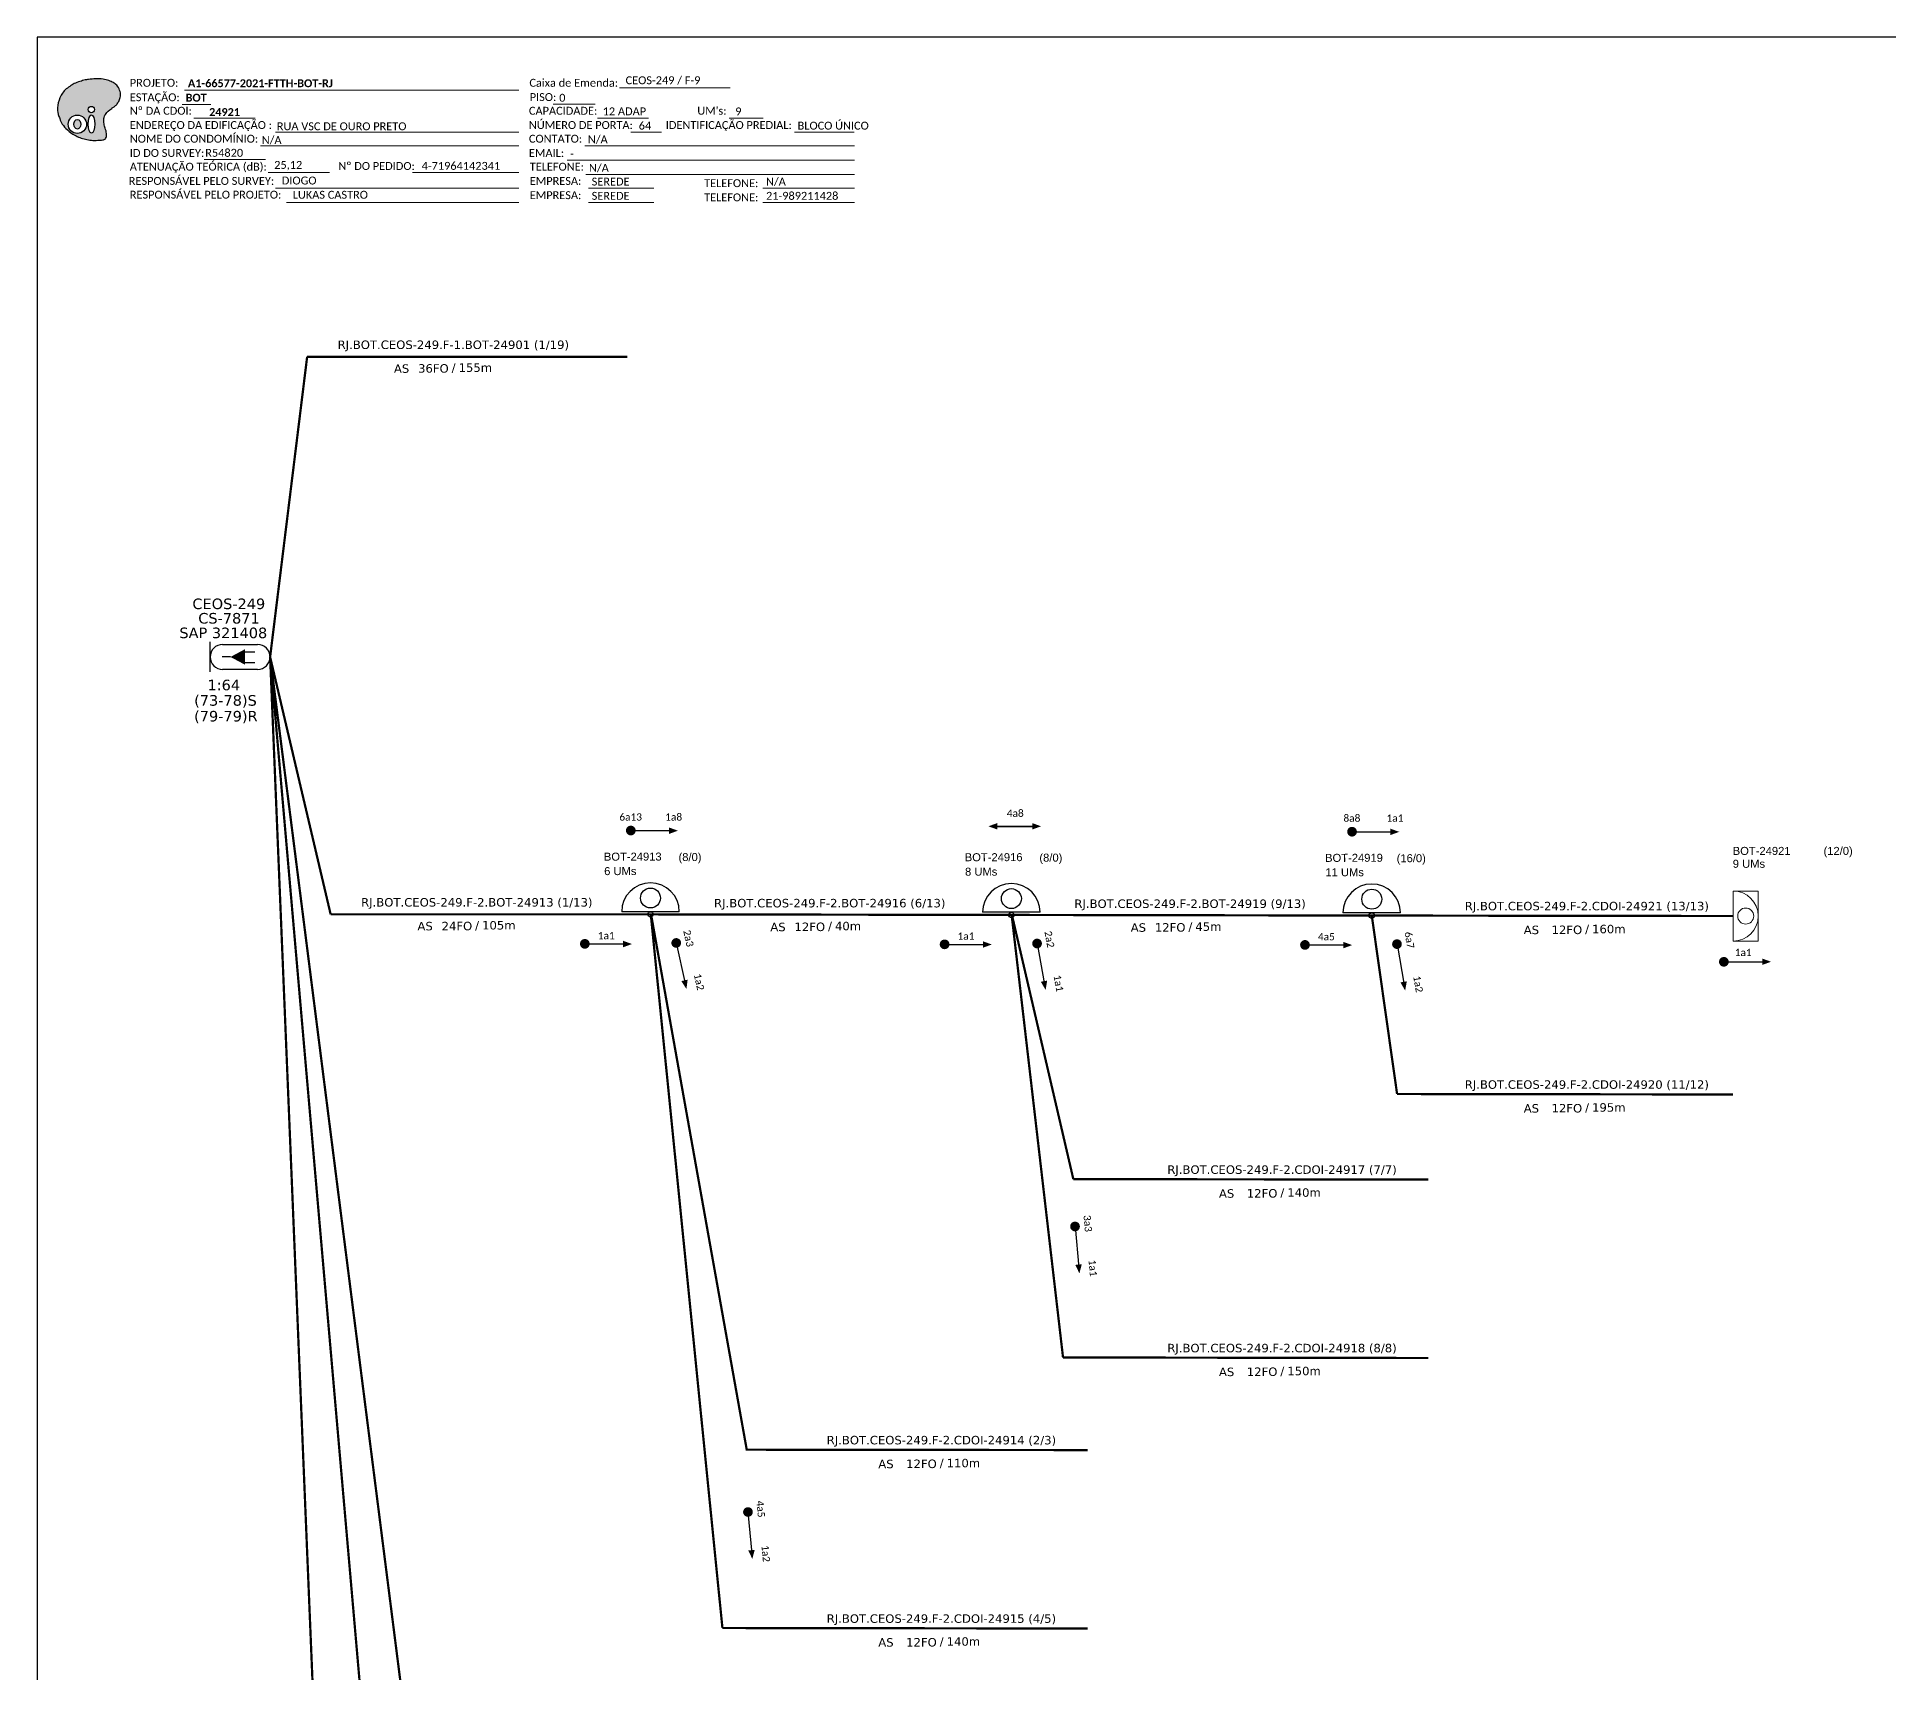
# Model space of a CAD drawing. Extents: x -89 to 749, y 705 to 1299.
# Drawn here: x -89.3 to 331.3, y 927.5 to 1299 of the extents above; entities that cross this region are included whole.
import ezdxf
from ezdxf.enums import TextEntityAlignment as Align

# ---------------------------------------------------------------- set-up
doc = ezdxf.new("R2010")
doc.units = 0
for name, color, linetype, lineweight in [("20.0-LEGENDA DOS CDO'S", 1, 'Continuous', 0), ('20.1-CDO_INTERIOR', 1, 'Continuous', 0), ('20.2-CDO_POSTE', 1, 'Continuous', 5), ('40.1-ETIQUETAS', 1, 'Continuous', 20)]:
    doc.layers.add(name, color=color, linetype=linetype, lineweight=lineweight)
for name, color, linetype in [('20.4-CEOS', 1, 'Continuous'), ('CAP a instalar', 1, 'Continuous'), ('label_cabos', 7, 'Continuous'), ('SETA', 7, 'Continuous'), ('texto', 255, 'Continuous')]:
    doc.layers.add(name, color=color, linetype=linetype)
doc.styles.add('ARIAL', font='arial.ttf')
doc.styles.add('siredit', font='verdana.ttf')
doc.styles.get("Standard").update_dxf_attribs({"font": 'arial.ttf'})
doc.styles.add('WMF-Calibri0', font='calibri.ttf')
doc.styles.add('WMF-Calibri1', font='calibrib.ttf')
doc.linetypes.add('FENCELINE1', pattern='A,0.25,-0.1,[133,ltypeshp.shx,S=0.1,R=0,X=-0.1,Y=0],-0.1,1', length=1.45)

# ---------------------------------------------------------------- blocks, each defined once
blk = doc.blocks.new('OI')
h = blk.add_hatch(color=40)
edge = h.paths.add_edge_path()
edge.add_spline(control_points=[(4.35, -0.67), (3.92, -0.99), (3.26, -1.5), (2.81, -2.59), (2.9, -3.5), (3.06, -4.27), (3.31, -4.85), (3.37, -5.39), (3.4, -5.88), (3.2, -6.4), (2.54, -6.61), (1.65, -6.63), (0.55, -6.67), (-0.56, -6.42), (-1.61, -6.14), (-2.77, -5.61), (-3.92, -4.77), (-4.89, -3.7), (-5.34, -2.65), (-5.6, -1.94), (-5.85, -0.96), (-5.71, 0.47), (-5.1, 2.02), (-4.14, 3.02), (-3.3, 3.61), (-2.37, 4.16), (-1.36, 4.44), (-0.56, 4.7), (0.79, 4.85), (2.24, 4.97), (3.79, 4.57), (4.67, 4.21), (5.44, 3.65), (5.76, 2.99), (6.03, 2.21), (6.01, 1.46), (5.72, 0.64), (5.31, 0.08), (4.88, -0.38), (4.51, -0.55), (4.35, -0.67)], knot_values=[0, 0, 0, 0, 1.60434, 2.417191, 3.427595, 4.282808, 4.776746, 5.304182, 5.888771, 6.258406, 6.858137, 7.79129, 8.986195, 10.124242, 11.187857, 12.242908, 13.953784, 15.414161, 16.515391, 17.349188, 17.675853, 19.552021, 21.515531, 22.568638, 23.63245, 24.621084, 25.782718, 26.745347, 27.142653, 29.870543, 31.004649, 31.921532, 32.709589, 33.801391, 34.042471, 35.192333, 35.971461, 36.628871, 37.254359, 37.836911, 37.836911, 37.836911, 37.836911], degree=3, periodic=0)
h.paths.add_polyline_path([(1.13, -0.87, -1), (-0.04, -0.87, -1)], flags=16)
edge = h.paths.add_edge_path(flags=16)
edge.add_ellipse((0.56, -3.59), major_axis=(-0.02, 1.71), ratio=0.361305, start_angle=0, end_angle=360)
h.paths.add_polyline_path([(-0.36, -3.62, -1), (-3.8, -3.62, -1)], flags=16)
edge = h.paths.add_edge_path(flags=0)
edge.add_ellipse((-2.08, -3.62), major_axis=(0, 0.885), ratio=0.758294, start_angle=0, end_angle=360)
at = {"color": 40}
for centre, radius in [((-2.08, -3.62), 1.72), ((0.54, -0.87), 0.587)]:
    blk.add_circle(centre, radius, dxfattribs=at)
blk.add_ellipse((-2.08, -3.62), major_axis=(0, 0.885), ratio=0.758294, start_param=-3.141592653589792, end_param=3.141592653589792, dxfattribs=at)
blk.add_ellipse((0.56, -3.59), major_axis=(-0.02, 1.71), ratio=0.361305, dxfattribs=at)
at = {"color": 40, "start_tangent": (-0.800898, -0.598801), "end_tangent": (-0.800898, -0.598801)}
blk.add_spline([(4.35, -0.67), (3.2, -1.78), (2.9, -2.54), (2.92, -3.55), (3.12, -4.38), (3.28, -4.85), (3.37, -5.37), (3.35, -5.95), (3.2, -6.29), (2.66, -6.55), (1.73, -6.63), (0.54, -6.62), (-0.58, -6.41), (-1.6, -6.11), (-2.56, -5.67), (-3.95, -4.67), (-4.89, -3.56), (-5.37, -2.56), (-5.64, -1.78), (-5.72, -1.46), (-5.63, 0.42), (-4.84, 2.22), (-4.13, 2.99), (-3.27, 3.62), (-2.4, 4.09), (-1.3, 4.47), (-0.37, 4.72), (0.02, 4.77), (2.75, 4.8), (3.85, 4.53), (4.69, 4.16), (5.31, 3.68), (5.85, 2.73), (5.93, 2.5), (5.94, 1.35), (5.67, 0.62), (5.29, 0.08), (4.84, -0.36), (4.35, -0.67)], degree=3, dxfattribs=at)
blk = doc.blocks.new('CARIMBO')
at = {"color": 7, "lineweight": 0}
for points in [[(35.66, -16.79), (111.64, -16.79)], [(134.48, -16.3), (159.61, -16.3)], [(35.15, -20.06), (41.7, -20.06)], [(119.43, -20.02), (128.92, -20.02)], [(37.81, -23.14), (51.75, -23.14)], [(129.48, -23.14), (141.1, -23.14)], [(159.42, -23.14), (167.09, -23.14)], [(56.38, -26.37), (111.64, -26.37)], [(137.07, -26.37), (144.01, -26.37)], [(174.24, -26.37), (187.8, -26.37)], [(40.13, -32.55), (54.07, -32.55)], [(52.97, -29.48), (111.64, -29.48)], [(122.56, -32.72), (187.83, -32.72)], [(126.6, -29.48), (187.83, -29.48)], [(54.67, -35.52), (68.61, -35.52)], [(126.84, -35.96), (187.83, -35.96)], [(56.38, -39.07), (111.64, -39.07)], [(127.45, -39.07), (142.25, -39.07)], [(167.06, -39.07), (187.83, -39.07)], [(58.87, -42.31), (111.64, -42.31)], [(127.45, -42.31), (142.25, -42.31)], [(167.06, -42.31), (187.83, -42.31)]]:
    blk.add_lwpolyline(points, dxfattribs=at)
at = {"color": 7, "xscale": 1.213923925163967, "yscale": 1.213923925163967, "zscale": 1.213923925163967, "rotation": 0.1532896023949059}
blk.add_blockref('OI', (13.86, -20.16), dxfattribs=at)
at = {"color": 7, "lineweight": 0, "style": 'WMF-Calibri0'}
for s, height, p in [('PROJETO:', 1.793, (23.26, -16.04)), ('Caixa de Emenda:', 1.7927, (114.02, -16.04)), ('ESTAÇÃO:', 1.793, (23.26, -19.32)), ('Nº DA CDOI:', 1.7927, (23.26, -22.39)), ('CAPACIDADE:', 1.7927, (113.91, -22.39)), ('PISO:', 1.793, (114.09, -19.28)), ("UM's:", 1.793, (152.15, -22.39)), ('ENDEREÇO DA EDIFICAÇÃO :', 1.7927, (23.26, -25.63)), ('NÚMERO DE PORTA:', 1.7927, (113.91, -25.63)), ('IDENTIFICAÇÃO PREDIAL:', 1.7927, (144.99, -25.63)), ('NOME DO CONDOMÍNIO:', 1.7927, (23.26, -28.74)), ('CONTATO:', 1.793, (113.91, -28.74)), ('ATENUAÇÃO TEÓRICA (dB):', 1.7927, (23.26, -35.09)), ('ID DO SURVEY:', 1.7927, (23.26, -31.97)), ('EMAIL:', 1.793, (113.91, -31.97)), ('TELEFONE:', 1.793, (114.09, -35.09)), ('RESPONSÁVEL PELO SURVEY:', 1.7927, (23.02, -38.32)), ('EMPRESA:', 1.793, (114.09, -38.32)), ('TELEFONE:', 1.793, (153.7, -38.83)), ('RESPONSÁVEL PELO PROJETO:', 1.7927, (23.26, -41.44)), ('EMPRESA:', 1.793, (114.09, -41.56)), ('TELEFONE:', 1.793, (153.7, -42.06))]:
    blk.add_text(s, height=height, dxfattribs=at).set_placement(p)
at = {"color": 7, "lineweight": 0, "flags": 8}
for tag, p, style in [('PROJ', (36.46, -16.13), 'WMF-Calibri1'), ('CEOS-XX', (135.87, -15.46), 'WMF-Calibri0'), ('EST', (35.94, -19.41), 'WMF-Calibri1'), ('PISO_PTR', (120.78, -19.42), 'WMF-Calibri0'), ('CAPAC.', (130.66, -22.52), 'WMF-Calibri0'), ("UC'S", (160.78, -22.54), 'WMF-Calibri0'), ('LOGRADOURO', (56.65, -25.91), 'WMF-Calibri0'), ('N°', (138.85, -25.77), 'WMF-Calibri0'), ('N°PREDIO', (174.94, -25.77), 'WMF-Calibri0'), ('NOME_DO_COND.', (53.23, -29.02), 'WMF-Calibri0'), ('NOME_DO_CONTATO', (127.3, -28.89), 'WMF-Calibri0'), ('_ID_', (40.39, -31.94), 'WMF-Calibri0'), ('O_POTEN', (56.06, -34.68), 'WMF-Calibri0'), ('EMAIL', (123.26, -32.12), 'WMF-Calibri0'), ('TELEFONE', (127.55, -35.36), 'WMF-Calibri0'), ('RES_SURVEY', (57.78, -38.23), 'WMF-Calibri0'), ('EMP_RESP_SURVEY', (128.16, -38.47), 'WMF-Calibri0'), ('CONT_RESP_SURVEY', (167.76, -38.47), 'WMF-Calibri0'), ('RES_PROJ', (60.27, -41.47), 'WMF-Calibri0'), ('EMP_RESP_PROJ', (128.16, -41.71), 'WMF-Calibri0'), ('CONT_RESP_PROJ', (167.76, -41.71), 'WMF-Calibri0')]:
    blk.add_attdef(tag, p, '', height=1.79, dxfattribs=dict(at, style=style))
at = {"color": 7, "lineweight": 0, "style": 'WMF-Calibri1', "flags": 8}
blk.add_attdef("N° CDO'S", text='', height=1.79, dxfattribs=at).set_placement((44.78, -22.68), align=Align.CENTER)
blk = doc.blocks.new('CEOS_RP_CT_DRT')
at = {"layer": '20.4-CEOS', "color": 0}
for p, q in [((-4.54, 1.19), (-1.19, 1.19)), ((-1.19, -1.19), (-4.54, -1.19))]:
    blk.add_line(p, q, dxfattribs=at)
for points in [[(-5.73, -1.43), (-5.73, 1.44)], [(-3.79, 0), (-4.59, 0)], [(-2.47, 0.48), (-1.45, 0.48)], [(-2.47, -0.52), (-1.45, -0.52)]]:
    blk.add_lwpolyline(points, dxfattribs=at)
blk.add_lwpolyline([(-3.79, 0, 0, 1.47, 0), (-2.41, 0, 1.47, 1.47, 0)], format="xyseb", dxfattribs=at)
for centre, start, end in [((-4.54, 0), 90, 270), ((-1.19, 0), 270, 90)]:
    blk.add_arc(centre, 1.19, start, end, dxfattribs=at)
at = {"layer": '20.4-CEOS', "color": 7, "style": 'siredit'}
for tag, p in [('Nº_DA_CEOS', (-2.86, 5.6)), ('LOCAL', (-2.86, 4.24)), ('SAP', (-2.86, 2.78)), ('RACIO_SPLITAGEM', (-2.86, -1.88)), ('FIBRAS_SPLITTER', (-2.86, -3.58)), ('FIBRAS_TOP_C', (-2.86, -5.08)), ('RESERVA_FINAIS', (-2.86, -6.39))]:
    blk.add_attdef(tag, text='', height=1.01, dxfattribs=at).set_placement(p, align=Align.TOP_CENTER)
blk = doc.blocks.new('ETIQUETA_RS5F')
at = {"layer": '40.1-ETIQUETAS', "color": 0, "style": 'siredit'}
blk.add_text('/', height=1.5, dxfattribs=at).set_placement((1.58, -1.95), align=Align.MIDDLE_RIGHT)
for tag, p in [('ETIQUETA_R_PRIMARIA', (1.21, 4.1)), ('ETIQUETA_R_SECUNDARIA', (1.21, 2.1)), ('F_ATIVAS/F_MORTAS', (1.14, -4.24))]:
    blk.add_attdef(tag, text='', height=1.5, dxfattribs=at).set_placement(p, align=Align.MIDDLE_CENTER)
for tag, p in [('TIPO_CABO', (-6.58, -2.12)), ('CAP_CABO', (0.4, -2.09))]:
    blk.add_attdef(tag, text='', height=1.5, dxfattribs=at).set_placement(p, align=Align.MIDDLE_RIGHT)
blk.add_attdef('METROS', text='', height=1.5, dxfattribs=at).set_placement((2.14, -1.95), align=Align.MIDDLE_LEFT)
for tag, p in [('FUSÃO_1', (0.85, -8.39)), ('FUSÃO_2', (0.85, -10.6)), ('FUSÃO_3', (0.85, -12.93)), ('FUSÃO_4', (0.85, -15.14)), ('FUSÃO_5', (0.85, -17.16))]:
    blk.add_attdef(tag, text='', height=1.5, dxfattribs=at).set_placement(p, align=Align.CENTER)
blk = doc.blocks.new('CDOE-TEXTO PADRÃO')
at = {"layer": "20.0-LEGENDA DOS CDO'S", "color": 0, "style": 'ARIAL'}
for tag, p in [('CDO_N', (0.49, 7.39)), ('CORDOALHA', (0.5, 4.33)), ('SAP', (0.51, 1.67)), ('SPLITER_1', (0.59, -0.91)), ('SPLITER_2', (0.6, -3.55)), ('(XX-XX_F)S', (0.54, -8.29)), ('(XX-XX_L)S', (0.55, -10.83)), ('UMS', (0.55, -13.15))]:
    blk.add_attdef(tag, p, '', height=1.7, rotation=0.118, dxfattribs=at)
blk.add_attdef('FIBRAS_UTILIZADAS', text='', height=1.7, rotation=0.118, dxfattribs=at).set_placement((19.77, 7.43), align=Align.CENTER)
blk = doc.blocks.new('CDOI_INT')
at = {"layer": '20.1-CDO_INTERIOR', "color": 0, "lineweight": 18}
blk.add_lwpolyline([(4.25, -4.25), (4.25, 4.25), (0, 4.25), (0, -4.25)], close=True, dxfattribs=at)
blk.add_circle((2.12, 0), 1.36, dxfattribs=at)
blk.add_arc((0, 0), 4.25, 270, 90, dxfattribs=at)
at = {"layer": "20.0-LEGENDA DOS CDO'S", "color": 0, "style": 'ARIAL'}
for tag, p in [('CDO_N', (-0.08, 10.38)), ('SURVEY', (-0.08, 8.2)), ('SPLITER_1', (21.18, 10.38)), ('SPLITER_2', (21.19, 8.68)), ('SAP', (-0.08, 6.23)), ('1:XX', (5.94, -2.22)), ('UMS', (5.94, -4.24))]:
    blk.add_attdef(tag, p, '', height=1.36, dxfattribs=at)
blk.add_attdef('FIBRAS_UTILIZADAS', text='', height=1.36, dxfattribs=at).set_placement((15.34, 10.38), align=Align.CENTER)

msp = doc.modelspace()

# ---------------------------------------------------------------- linework, layer by layer
msp.add_lwpolyline([(-89.32, 705.02), (749.25, 705.02), (749.25, 1299.02), (-89.32, 1299.02), (-89.32, 705.02)])
at = {"color": 7, "lineweight": 0}
msp.add_lwpolyline([(-4.01, 1268.26), (20.14, 1268.26)], dxfattribs=at)
at = {"const_width": 1.1}
for points in [[(44.99, 1118.81, 1), (46.09, 1118.81, 1)], [(208.8, 1118.54, 1), (209.9, 1118.54, 1)], [(34.55, 1093.07, 1), (35.65, 1093.07, 1)], [(55.74, 1093.81, 1), (55.98, 1092.74, 1)], [(55.74, 1093.81, 1), (55.98, 1092.74, 1)], [(116.26, 1092.96, 1), (117.36, 1092.96, 1)], [(137.71, 1093.69, 1), (137.91, 1092.61, 1)], [(137.71, 1093.69, 1), (137.91, 1092.61, 1)], [(198.11, 1092.83, 1), (199.21, 1092.83, 1)], [(219.46, 1093.55, 1), (219.65, 1092.47, 1)], [(219.46, 1093.55, 1), (219.65, 1092.47, 1)], [(146.38, 1029.43, 1), (146.48, 1028.33, 1)], [(146.38, 1029.43, 1), (146.48, 1028.33, 1)], [(72.1, 964.58, 1), (72.2, 963.49, 1)], [(72.1, 964.58, 1), (72.2, 963.49, 1)]]:
    msp.add_lwpolyline(points, format="xyb", close=True, dxfattribs=at)
msp.add_lwpolyline([(293.25, 1088.99, 1.1, 1.1, 1), (294.35, 1088.99, 1.1, 1.1, 1)], format="xyseb", close=True)
at = {"layer": 'CAP a instalar', "color": 7, "linetype": 'FENCELINE1', "ltscale": 7, "const_width": 0.513}
for points in [[(-27.97, 1226.4), (-36.38, 1158.24)], [(-27.97, 1226.4), (44.74, 1226.4)], [(-36.38, 1158.24), (-22.63, 1099.77)], [(-36.38, 1158.24), (-4.02, 903.75)], [(-36.38, 1158.24), (-11.48, 873.13)], [(-23.41, 844.76), (-36.38, 1158.24)], [(-22.63, 1099.77), (50.08, 1099.77)], [(50.08, 1099.77), (50.08, 1099.77), (132.04, 1099.64)], [(50.08, 1099.77), (66.35, 937.69)], [(50.14, 1099.77), (71.87, 978.19)], [(131.92, 1099.64), (131.92, 1099.64), (213.89, 1099.5)], [(132.04, 1099.64), (143.71, 999.13)], [(132.1, 1099.64), (146.05, 1039.63)], [(213.83, 1099.5), (219.58, 1058.97)], [(219.58, 1058.97), (295.87, 1058.86)], [(146.05, 1039.63), (226.7, 1039.54)], [(143.71, 999.13), (226.7, 999.01)], [(71.65, 978.19), (149.33, 978.1)], [(66.35, 937.69), (149.33, 937.57)]]:
    msp.add_lwpolyline(points, dxfattribs=at)
at = {"layer": 'CAP a instalar', "color": 1, "linetype": 'FENCELINE1', "ltscale": 7, "const_width": 0.513}
msp.add_lwpolyline([(213.89, 1099.5), (295.87, 1099.39)], dxfattribs=at)
at = {"layer": 'label_cabos', "color": 7}
for p, q in [((56.56, 1100.37), (43.47, 1100.37)), ((138.52, 1100.24), (125.44, 1100.24))]:
    msp.add_line(p, q, dxfattribs=at)
at = {"layer": 'label_cabos', "color": 5}
msp.add_line((220.37, 1100.11), (207.28, 1100.11), dxfattribs=at)
at = {"layer": 'label_cabos', "color": 7}
for centre, radius in [((50.01, 1103.48), 2.26), ((131.98, 1103.35), 2.26), ((50.02, 1099.77), 0.606), ((131.98, 1099.64), 0.606)]:
    msp.add_circle(centre, radius, dxfattribs=at)
at = {"layer": 'label_cabos', "color": 5}
for centre, radius in [((213.83, 1103.22), 2.26), ((213.83, 1099.5), 0.606)]:
    msp.add_circle(centre, radius, dxfattribs=at)
at = {"layer": 'label_cabos', "color": 7}
for centre in [(50.01, 1100.37), (131.98, 1100.24)]:
    msp.add_arc(centre, 6.54, 0, 180, dxfattribs=at)
at = {"layer": 'label_cabos', "color": 5}
msp.add_arc((213.83, 1100.11), 6.54, 0, 180, dxfattribs=at)
at = {"layer": 'SETA'}
for points in [[(128.02, 1119.75), (137.47, 1119.75)], [(137.47, 1119.75), (128.02, 1119.75)], [(45.54, 1118.81), (54.99, 1118.81)], [(209.35, 1118.54), (218.8, 1118.54)], [(35.1, 1093.07), (44.55, 1093.07)], [(55.86, 1093.27), (57.89, 1084.04)], [(55.86, 1093.27), (57.89, 1084.04)], [(116.81, 1092.96), (126.27, 1092.96)], [(137.81, 1093.15), (139.51, 1083.85)], [(137.81, 1093.15), (139.51, 1083.85)], [(198.66, 1092.83), (208.11, 1092.83)], [(219.56, 1093.01), (221.18, 1083.69)], [(219.56, 1093.01), (221.18, 1083.69)], [(293.8, 1088.99), (303.26, 1088.99)], [(146.43, 1028.88), (147.29, 1019.47)], [(146.43, 1028.88), (147.29, 1019.47)], [(72.15, 964.03), (73.01, 954.62)], [(72.15, 964.03), (73.01, 954.62)]]:
    msp.add_lwpolyline(points, dxfattribs=at)
for points in [[(54.23, 1119.5), (56.25, 1118.77), (54.23, 1118.04)], [(128.78, 1120.5), (126.76, 1119.77), (128.78, 1119.04)], [(136.71, 1120.5), (138.73, 1119.77), (136.71, 1119.04)], [(218.04, 1119.24), (220.06, 1118.51), (218.04, 1117.77)], [(43.8, 1093.76), (45.81, 1093.03), (43.8, 1092.3)], [(125.51, 1093.66), (127.53, 1092.92), (125.51, 1092.19)], [(207.36, 1093.52), (209.37, 1092.79), (207.36, 1092.06)], [(302.5, 1089.74), (304.52, 1089.01), (302.5, 1088.28)], [(58.45, 1084.94), (58.17, 1082.81), (57.02, 1084.62)], [(58.45, 1084.94), (58.17, 1082.81), (57.02, 1084.62)], [(140.11, 1084.73), (139.75, 1082.61), (138.67, 1084.46)], [(140.11, 1084.73), (139.75, 1082.61), (138.67, 1084.46)], [(221.79, 1084.57), (221.41, 1082.46), (220.34, 1084.32)], [(221.79, 1084.57), (221.41, 1082.46), (220.34, 1084.32)], [(147.97, 1020.29), (147.42, 1018.22), (146.51, 1020.16)], [(147.97, 1020.29), (147.42, 1018.22), (146.51, 1020.16)], [(73.68, 955.44), (73.14, 953.37), (72.22, 955.31)], [(73.68, 955.44), (73.14, 953.37), (72.22, 955.31)]]:
    msp.add_solid(points, dxfattribs=at)

# ---------------------------------------------------------------- block references
ref = msp.add_blockref('CARIMBO', (-91.51, 1303.77))
ref.add_attrib('PROJ', 'A1-66577-2021-FTTH-BOT-RJ', (-55.05, 1287.63), dxfattribs={"color": 7, "lineweight": 0, "height": 1.7927, "style": 'WMF-Calibri1'})
ref.add_attrib('EST', 'BOT', (-55.57, 1284.35), dxfattribs={"color": 7, "lineweight": 0, "height": 1.793, "style": 'WMF-Calibri1'})
ref.add_attrib("N° CDO'S", '24921', dxfattribs={"color": 7, "lineweight": 0, "height": 1.793, "style": 'WMF-Calibri1'}).set_placement((-46.73, 1281.09), align=Align.CENTER)
ref.add_attrib('LOGRADOURO', 'RUA VSC DE OURO PRETO', (-34.86, 1277.86), dxfattribs={"color": 7, "lineweight": 0, "height": 1.7927, "style": 'WMF-Calibri0'})
ref.add_attrib('NOME_DO_COND.', 'N/A', (-38.28, 1274.74), dxfattribs={"color": 7, "lineweight": 0, "height": 1.793, "style": 'WMF-Calibri0'})
ref.add_attrib('_ID_', 'R54820', (-51.11, 1271.83), dxfattribs={"color": 7, "lineweight": 0, "height": 1.793, "style": 'WMF-Calibri0'})
ref.add_attrib('O_POTEN', '25,12', (-35.45, 1269.09), dxfattribs={"color": 7, "lineweight": 0, "height": 1.793, "style": 'WMF-Calibri0'})
ref.add_attrib('RES_SURVEY', 'DIOGO', (-33.73, 1265.54), dxfattribs={"color": 7, "lineweight": 0, "height": 1.793, "style": 'WMF-Calibri0'})
ref.add_attrib('RES_PROJ', 'LUKAS CASTRO', (-31.24, 1262.3), dxfattribs={"color": 7, "lineweight": 0, "height": 1.7927, "style": 'WMF-Calibri0'})
ref.add_attrib('CEOS-XX', 'CEOS-249 / F-9', (44.36, 1288.31), dxfattribs={"color": 7, "lineweight": 0, "height": 1.7927, "style": 'WMF-Calibri0'})
ref.add_attrib('CAPAC.', '12 ADAP', (39.15, 1281.25), dxfattribs={"color": 7, "lineweight": 0, "height": 1.793, "style": 'WMF-Calibri0'})
ref.add_attrib("UC'S", '9', (69.27, 1281.23), dxfattribs={"color": 7, "lineweight": 0, "height": 1.79, "style": 'WMF-Calibri0'})
ref.add_attrib('PISO_PTR', '0', (29.28, 1284.34), dxfattribs={"color": 7, "lineweight": 0, "height": 1.79, "style": 'WMF-Calibri0'})
ref.add_attrib('N°', '64', (47.34, 1278), dxfattribs={"color": 7, "lineweight": 0, "height": 1.793, "style": 'WMF-Calibri0'})
ref.add_attrib('N°PREDIO', 'BLOCO ÚNICO', (83.43, 1278), dxfattribs={"color": 7, "lineweight": 0, "height": 1.7927, "style": 'WMF-Calibri0'})
ref.add_attrib('NOME_DO_CONTATO', 'N/A', (35.79, 1274.88), dxfattribs={"color": 7, "lineweight": 0, "height": 1.793, "style": 'WMF-Calibri0'})
ref.add_attrib('EMAIL', '-', (31.75, 1271.65), dxfattribs={"color": 7, "lineweight": 0, "height": 1.79, "style": 'WMF-Calibri0'})
ref.add_attrib('TELEFONE', 'N/A', (36.04, 1268.41), dxfattribs={"color": 7, "lineweight": 0, "height": 1.793, "style": 'WMF-Calibri0'})
ref.add_attrib('EMP_RESP_SURVEY', 'SEREDE', (36.65, 1265.3), dxfattribs={"color": 7, "lineweight": 0, "height": 1.793, "style": 'WMF-Calibri0'})
ref.add_attrib('EMP_RESP_PROJ', 'SEREDE', (36.65, 1262.06), dxfattribs={"color": 7, "lineweight": 0, "height": 1.793, "style": 'WMF-Calibri0'})
ref.add_attrib('CONT_RESP_SURVEY', 'N/A', (76.25, 1265.3), dxfattribs={"color": 7, "lineweight": 0, "height": 1.793, "style": 'WMF-Calibri0'})
ref.add_attrib('CONT_RESP_PROJ', '21-989211428', (76.25, 1262.06), dxfattribs={"color": 7, "lineweight": 0, "height": 1.7927, "style": 'WMF-Calibri0'})
at = {"layer": '20.2-CDO_POSTE', "color": 7}
ref = msp.add_blockref('CDOE-TEXTO PADRÃO', (47.22, 1099.78), dxfattribs=dict(at, xscale=1.069200003147125, yscale=1.069200003147125, zscale=1.069200003147125))
ref.add_attrib('CDO_N', 'BOT-24913', (39.42, 1111.96), dxfattribs={"layer": "20.0-LEGENDA DOS CDO'S", "color": 0, "height": 1.817, "rotation": 0.118, "style": 'ARIAL'})
ref.add_attrib('CORDOALHA', '6 UMs', (39.49, 1108.68), dxfattribs={"layer": '20.1-CDO_INTERIOR', "color": 0, "height": 1.817, "rotation": 0.118, "style": 'ARIAL'})
ref.add_attrib('FIBRAS_UTILIZADAS', '       (8/0)', dxfattribs={"layer": "20.0-LEGENDA DOS CDO'S", "color": 0, "height": 1.8175, "rotation": 0.118, "style": 'ARIAL'}).set_placement((56.52, 1111.87), align=Align.CENTER)
ref = msp.add_blockref('CDOE-TEXTO PADRÃO', (129.19, 1099.65), dxfattribs=dict(at, xscale=1.069200003147125, yscale=1.069200003147125, zscale=1.069200003147125))
ref.add_attrib('CDO_N', 'BOT-24916', (121.39, 1111.83), dxfattribs={"layer": "20.0-LEGENDA DOS CDO'S", "color": 0, "height": 1.817, "rotation": 0.118, "style": 'ARIAL'})
ref.add_attrib('CORDOALHA', '8 UMs', (121.45, 1108.55), dxfattribs={"layer": '20.1-CDO_INTERIOR', "color": 0, "height": 1.817, "rotation": 0.118, "style": 'ARIAL'})
ref.add_attrib('FIBRAS_UTILIZADAS', '       (8/0)', dxfattribs={"layer": "20.0-LEGENDA DOS CDO'S", "color": 0, "height": 1.8175, "rotation": 0.118, "style": 'ARIAL'}).set_placement((138.48, 1111.74), align=Align.CENTER)
at = {"layer": '20.2-CDO_POSTE', "color": 5}
ref = msp.add_blockref('CDOE-TEXTO PADRÃO', (211.03, 1099.52), dxfattribs=dict(at, xscale=1.069200003147125, yscale=1.069200003147125, zscale=1.069200003147125))
ref.add_attrib('CDO_N', 'BOT-24919', (203.23, 1111.69), dxfattribs={"layer": "20.0-LEGENDA DOS CDO'S", "color": 0, "height": 1.817, "rotation": 0.118, "style": 'ARIAL'})
ref.add_attrib('CORDOALHA', '11 UMs', (203.3, 1108.42), dxfattribs={"layer": '20.1-CDO_INTERIOR', "color": 0, "height": 1.817, "rotation": 0.118, "style": 'ARIAL'})
ref.add_attrib('FIBRAS_UTILIZADAS', '       (16/0)', dxfattribs={"layer": "20.0-LEGENDA DOS CDO'S", "color": 0, "height": 1.8175, "rotation": 0.118, "style": 'ARIAL'}).set_placement((220.33, 1111.61), align=Align.CENTER)
at = {"layer": '20.4-CEOS', "color": 7}
ref = msp.add_blockref('CEOS_RP_CT_DRT', (-36.38, 1158.23), dxfattribs=dict(at, xscale=2.37783237695694, yscale=2.37783237695694, zscale=2.37783237695694))
ref.add_attrib('Nº_DA_CEOS', 'CEOS-249', dxfattribs={"color": 7, "height": 2.401, "style": 'siredit'}).set_placement((-45.76, 1171.5), align=Align.TOP_CENTER)
ref.add_attrib('LOCAL', 'CS-7871', dxfattribs={"color": 7, "height": 2.401, "style": 'siredit'}).set_placement((-45.72, 1168.22), align=Align.TOP_CENTER)
ref.add_attrib('SAP', 'SAP 321408', dxfattribs={"color": 7, "height": 2.401, "style": 'siredit'}).set_placement((-47.01, 1164.9), align=Align.TOP_CENTER)
ref.add_attrib('RACIO_SPLITAGEM', '1:64', dxfattribs={"color": 7, "height": 2.401, "style": 'siredit'}).set_placement((-46.9, 1153.06), align=Align.TOP_CENTER)
ref.add_attrib('FIBRAS_SPLITTER', '(73-78)S', dxfattribs={"color": 7, "height": 2.401, "style": 'siredit'}).set_placement((-46.52, 1149.56), align=Align.TOP_CENTER)
ref.add_attrib('RESERVA_FINAIS', '(79-79)R', dxfattribs={"color": 7, "height": 2.401, "style": 'siredit'}).set_placement((-46.43, 1145.98), align=Align.TOP_CENTER)
at = {"layer": '40.1-ETIQUETAS', "color": 7}
ref = msp.add_blockref('ETIQUETA_RS5F', (3.71, 1226.44), dxfattribs=dict(at, xscale=1.283039983498748, yscale=1.283039983498748, zscale=1.283039983498748))
ref.add_attrib('ETIQUETA_R_SECUNDARIA', 'RJ.BOT.CEOS-249.F-1.BOT-24901 (1/19)', dxfattribs={"color": 0, "height": 1.9246, "style": 'siredit'}).set_placement((5.23, 1229.14), align=Align.MIDDLE_CENTER)
ref.add_attrib('TIPO_CABO', 'AS', dxfattribs={"color": 0, "height": 1.925, "style": 'siredit'}).set_placement((-4.78, 1223.73), align=Align.MIDDLE_RIGHT)
ref.add_attrib('CAP_CABO', '36FO', dxfattribs={"color": 0, "height": 1.925, "style": 'siredit'}).set_placement((4.18, 1223.76), align=Align.MIDDLE_RIGHT)
ref.add_attrib('METROS', '155m', dxfattribs={"color": 0, "height": 1.925, "style": 'siredit'}).set_placement((6.42, 1223.94), align=Align.MIDDLE_LEFT)
at = {"layer": '40.1-ETIQUETAS', "color": 1}
ref = msp.add_blockref('CDOI_INT', (295.92, 1099.39), dxfattribs=dict(at, xscale=1.336957873303117, yscale=1.336957873303117, zscale=1.336957873303117))
ref.add_attrib('CDO_N', 'BOT-24921', (295.81, 1113.27), dxfattribs={"layer": "20.0-LEGENDA DOS CDO'S", "color": 0, "height": 1.819, "style": 'ARIAL'})
ref.add_attrib('FIBRAS_UTILIZADAS', '(12/0)', (316.43, 1113.27), dxfattribs={"layer": "20.0-LEGENDA DOS CDO'S", "color": 0, "height": 1.819, "style": 'ARIAL'})
ref.add_attrib('SURVEY', '9 UMs', (295.82, 1110.35), dxfattribs={"layer": "20.0-LEGENDA DOS CDO'S", "color": 0, "height": 1.819, "style": 'ARIAL'})
at = {"layer": '40.1-ETIQUETAS', "color": 7}
ref = msp.add_blockref('ETIQUETA_RS5F', (9.05, 1099.81), dxfattribs=dict(at, xscale=1.283039983498748, yscale=1.283039983498748, zscale=1.283039983498748))
ref.add_attrib('ETIQUETA_R_SECUNDARIA', 'RJ.BOT.CEOS-249.F-2.BOT-24913 (1/13)', dxfattribs={"color": 0, "height": 1.9246, "style": 'siredit'}).set_placement((10.56, 1102.51), align=Align.MIDDLE_CENTER)
ref.add_attrib('TIPO_CABO', 'AS', dxfattribs={"color": 0, "height": 1.925, "style": 'siredit'}).set_placement((0.56, 1097.1), align=Align.MIDDLE_RIGHT)
ref.add_attrib('CAP_CABO', '24FO', dxfattribs={"color": 0, "height": 1.925, "style": 'siredit'}).set_placement((9.52, 1097.12), align=Align.MIDDLE_RIGHT)
ref.add_attrib('METROS', '105m', dxfattribs={"color": 0, "height": 1.925, "style": 'siredit'}).set_placement((11.76, 1097.3), align=Align.MIDDLE_LEFT)
ref = msp.add_blockref('ETIQUETA_RS5F', (89.2, 1099.62), dxfattribs=dict(at, xscale=1.283039983498748, yscale=1.283039983498748, zscale=1.283039983498748))
ref.add_attrib('ETIQUETA_R_SECUNDARIA', 'RJ.BOT.CEOS-249.F-2.BOT-24916 (6/13)', dxfattribs={"color": 0, "height": 1.9246, "style": 'siredit'}).set_placement((90.72, 1102.32), align=Align.MIDDLE_CENTER)
ref.add_attrib('TIPO_CABO', 'AS', dxfattribs={"color": 0, "height": 1.925, "style": 'siredit'}).set_placement((80.71, 1096.91), align=Align.MIDDLE_RIGHT)
ref.add_attrib('CAP_CABO', '12FO', dxfattribs={"color": 0, "height": 1.925, "style": 'siredit'}).set_placement((89.67, 1096.94), align=Align.MIDDLE_RIGHT)
ref.add_attrib('METROS', '40m', dxfattribs={"color": 0, "height": 1.925, "style": 'siredit'}).set_placement((91.91, 1097.12), align=Align.MIDDLE_LEFT)
ref = msp.add_blockref('ETIQUETA_RS5F', (171.05, 1099.49), dxfattribs=dict(at, xscale=1.283039983498748, yscale=1.283039983498748, zscale=1.283039983498748))
ref.add_attrib('ETIQUETA_R_SECUNDARIA', 'RJ.BOT.CEOS-249.F-2.BOT-24919 (9/13)', dxfattribs={"color": 0, "height": 1.9246, "style": 'siredit'}).set_placement((172.56, 1102.19), align=Align.MIDDLE_CENTER)
ref.add_attrib('TIPO_CABO', 'AS', dxfattribs={"color": 0, "height": 1.925, "style": 'siredit'}).set_placement((162.56, 1096.78), align=Align.MIDDLE_RIGHT)
ref.add_attrib('CAP_CABO', '12FO', dxfattribs={"color": 0, "height": 1.925, "style": 'siredit'}).set_placement((171.52, 1096.81), align=Align.MIDDLE_RIGHT)
ref.add_attrib('METROS', '45m', dxfattribs={"color": 0, "height": 1.925, "style": 'siredit'}).set_placement((173.76, 1096.99), align=Align.MIDDLE_LEFT)
at = {"layer": '40.1-ETIQUETAS', "color": 1}
ref = msp.add_blockref('ETIQUETA_RS5F', (261.15, 1098.95), dxfattribs=dict(at, xscale=1.283039976607909, yscale=1.283039976607909, zscale=1.283039976607909))
ref.add_attrib('ETIQUETA_R_SECUNDARIA', 'RJ.BOT.CEOS-249.F-2.CDOI-24921 (13/13)', dxfattribs={"color": 0, "height": 1.9246, "style": 'siredit'}).set_placement((262.67, 1101.65), align=Align.MIDDLE_CENTER)
ref.add_attrib('TIPO_CABO', 'AS ', dxfattribs={"color": 0, "height": 1.925, "style": 'siredit'}).set_placement((252.66, 1096.24), align=Align.MIDDLE_RIGHT)
ref.add_attrib('CAP_CABO', '12FO', dxfattribs={"color": 0, "height": 1.925, "style": 'siredit'}).set_placement((261.62, 1096.26), align=Align.MIDDLE_RIGHT)
ref.add_attrib('METROS', '160m', dxfattribs={"color": 0, "height": 1.925, "style": 'siredit'}).set_placement((263.86, 1096.44), align=Align.MIDDLE_LEFT)
at = {"layer": '40.1-ETIQUETAS', "color": 7}
ref = msp.add_blockref('ETIQUETA_RS5F', (261.15, 1058.42), dxfattribs=dict(at, xscale=1.283039976607909, yscale=1.283039976607909, zscale=1.283039976607909))
ref.add_attrib('ETIQUETA_R_SECUNDARIA', 'RJ.BOT.CEOS-249.F-2.CDOI-24920 (11/12)', dxfattribs={"color": 0, "height": 1.9246, "style": 'siredit'}).set_placement((262.67, 1061.12), align=Align.MIDDLE_CENTER)
ref.add_attrib('TIPO_CABO', 'AS ', dxfattribs={"color": 0, "height": 1.925, "style": 'siredit'}).set_placement((252.66, 1055.71), align=Align.MIDDLE_RIGHT)
ref.add_attrib('CAP_CABO', '12FO', dxfattribs={"color": 0, "height": 1.925, "style": 'siredit'}).set_placement((261.62, 1055.74), align=Align.MIDDLE_RIGHT)
ref.add_attrib('METROS', '195m', dxfattribs={"color": 0, "height": 1.925, "style": 'siredit'}).set_placement((263.86, 1055.92), align=Align.MIDDLE_LEFT)
ref = msp.add_blockref('ETIQUETA_RS5F', (191.93, 1039.1), dxfattribs=dict(at, xscale=1.283039976607909, yscale=1.283039976607909, zscale=1.283039976607909))
ref.add_attrib('ETIQUETA_R_SECUNDARIA', 'RJ.BOT.CEOS-249.F-2.CDOI-24917 (7/7)', dxfattribs={"color": 0, "height": 1.9246, "style": 'siredit'}).set_placement((193.44, 1041.8), align=Align.MIDDLE_CENTER)
ref.add_attrib('TIPO_CABO', 'AS ', dxfattribs={"color": 0, "height": 1.925, "style": 'siredit'}).set_placement((183.44, 1036.38), align=Align.MIDDLE_RIGHT)
ref.add_attrib('CAP_CABO', '12FO', dxfattribs={"color": 0, "height": 1.925, "style": 'siredit'}).set_placement((192.4, 1036.41), align=Align.MIDDLE_RIGHT)
ref.add_attrib('METROS', '140m', dxfattribs={"color": 0, "height": 1.925, "style": 'siredit'}).set_placement((194.64, 1036.59), align=Align.MIDDLE_LEFT)
ref = msp.add_blockref('ETIQUETA_RS5F', (191.93, 998.57), dxfattribs=dict(at, xscale=1.283039976607909, yscale=1.283039976607909, zscale=1.283039976607909))
ref.add_attrib('ETIQUETA_R_SECUNDARIA', 'RJ.BOT.CEOS-249.F-2.CDOI-24918 (8/8)', dxfattribs={"color": 0, "height": 1.9246, "style": 'siredit'}).set_placement((193.44, 1001.27), align=Align.MIDDLE_CENTER)
ref.add_attrib('TIPO_CABO', 'AS ', dxfattribs={"color": 0, "height": 1.925, "style": 'siredit'}).set_placement((183.44, 995.86), align=Align.MIDDLE_RIGHT)
ref.add_attrib('CAP_CABO', '12FO', dxfattribs={"color": 0, "height": 1.925, "style": 'siredit'}).set_placement((192.4, 995.89), align=Align.MIDDLE_RIGHT)
ref.add_attrib('METROS', '150m', dxfattribs={"color": 0, "height": 1.925, "style": 'siredit'}).set_placement((194.64, 996.06), align=Align.MIDDLE_LEFT)
ref = msp.add_blockref('ETIQUETA_RS5F', (114.56, 977.66), dxfattribs=dict(at, xscale=1.283039976607909, yscale=1.283039976607909, zscale=1.283039976607909))
ref.add_attrib('ETIQUETA_R_SECUNDARIA', 'RJ.BOT.CEOS-249.F-2.CDOI-24914 (2/3)', dxfattribs={"color": 0, "height": 1.9246, "style": 'siredit'}).set_placement((116.08, 980.36), align=Align.MIDDLE_CENTER)
ref.add_attrib('TIPO_CABO', 'AS ', dxfattribs={"color": 0, "height": 1.925, "style": 'siredit'}).set_placement((106.07, 974.95), align=Align.MIDDLE_RIGHT)
ref.add_attrib('CAP_CABO', '12FO', dxfattribs={"color": 0, "height": 1.925, "style": 'siredit'}).set_placement((115.03, 974.98), align=Align.MIDDLE_RIGHT)
ref.add_attrib('METROS', '110m', dxfattribs={"color": 0, "height": 1.925, "style": 'siredit'}).set_placement((117.27, 975.15), align=Align.MIDDLE_LEFT)
ref = msp.add_blockref('ETIQUETA_RS5F', (114.56, 937.13), dxfattribs=dict(at, xscale=1.283039976607909, yscale=1.283039976607909, zscale=1.283039976607909))
ref.add_attrib('ETIQUETA_R_SECUNDARIA', 'RJ.BOT.CEOS-249.F-2.CDOI-24915 (4/5)', dxfattribs={"color": 0, "height": 1.9246, "style": 'siredit'}).set_placement((116.08, 939.83), align=Align.MIDDLE_CENTER)
ref.add_attrib('TIPO_CABO', 'AS ', dxfattribs={"color": 0, "height": 1.925, "style": 'siredit'}).set_placement((106.07, 934.42), align=Align.MIDDLE_RIGHT)
ref.add_attrib('CAP_CABO', '12FO', dxfattribs={"color": 0, "height": 1.925, "style": 'siredit'}).set_placement((115.03, 934.45), align=Align.MIDDLE_RIGHT)
ref.add_attrib('METROS', '140m', dxfattribs={"color": 0, "height": 1.925, "style": 'siredit'}).set_placement((117.27, 934.63), align=Align.MIDDLE_LEFT)

# ---------------------------------------------------------------- texts
at = {"color": 7, "lineweight": 0, "style": 'WMF-Calibri0'}
msp.add_text('Nº DO PEDIDO:', height=1.7927, dxfattribs=at).set_placement((-20.88, 1268.84))
at = {"insert": (298.19, 1091.11), "char_height": 1.65, "width": 27.8947, "attachment_point": 5, "style": 'ARIAL'}
msp.add_mtext('\\C7;\\fCalibri|b0|i0|c0|p34;1a1', dxfattribs=at)
at = {"color": 7, "lineweight": 0, "style": 'WMF-Calibri0', "flags": 8}
msp.add_attdef('4-71964142341', (-1.97, 1268.87), '4-71964142341', height=1.7927, dxfattribs=at)
at = {"layer": 'texto', "char_height": 1.65, "width": 27.8947, "attachment_point": 5}
for s, insert in [('\\C7;\\fCalibri|b0|i0|c0|p34;4a8', (132.86, 1122.73)), ('\\C7;\\fCalibri|b0|i0|c0|p34;6a13', (45.51, 1121.88)), ('\\C7;\\fCalibri|b0|i0|c0|p34;1a8', (55.28, 1121.88)), ('\\C7;\\fCalibri|b0|i0|c0|p34;8a8', (209.32, 1121.62)), ('\\C7;\\fCalibri|b0|i0|c0|p34;1a1', (219.1, 1121.62)), ('\\C7;\\fCalibri|b0|i0|c0|p34;1a1', (39.96, 1094.93)), ('\\C7;\\fCalibri|b0|i0|c0|p34;1a1', (121.67, 1094.82)), ('\\C7;\\fCalibri|b0|i0|c0|p34;4a5', (203.52, 1094.69))]:
    msp.add_mtext(s, dxfattribs=dict(at, insert=insert))
for s, insert, rotation in [('\\C7;\\fCalibri|b0|i0|c0|p34;2a3', (58.65, 1094.32), 282.3777), ('\\C7;\\fCalibri|b0|i0|c0|p34;2a2', (140.63, 1094.09), 280.3755), ('\\C7;\\fCalibri|b0|i0|c0|p34;6a7', (222.39, 1093.93), 279.8881), ('\\C7;\\fCalibri|b0|i0|c0|p34;1a2', (61.05, 1084.41), 282.3777), ('\\C7;\\fCalibri|b0|i0|c0|p34;1a1', (142.69, 1084.11), 280.3755), ('\\C7;\\fCalibri|b0|i0|c0|p34;1a2', (224.36, 1083.93), 279.8881), ('\\C7;\\fCalibri|b0|i0|c0|p34;3a3', (149.33, 1029.57), 275.2282), ('\\C7;\\fCalibri|b0|i0|c0|p34;1a1', (150.48, 1019.44), 275.2282), ('\\C7;\\fCalibri|b0|i0|c0|p34;4a5', (75.05, 964.72), 275.2282), ('\\C7;\\fCalibri|b0|i0|c0|p34;1a2', (76.2, 954.59), 275.2282)]:
    msp.add_mtext(s, dxfattribs=dict(at, insert=insert, rotation=rotation))

doc.saveas('drawing.dxf')
